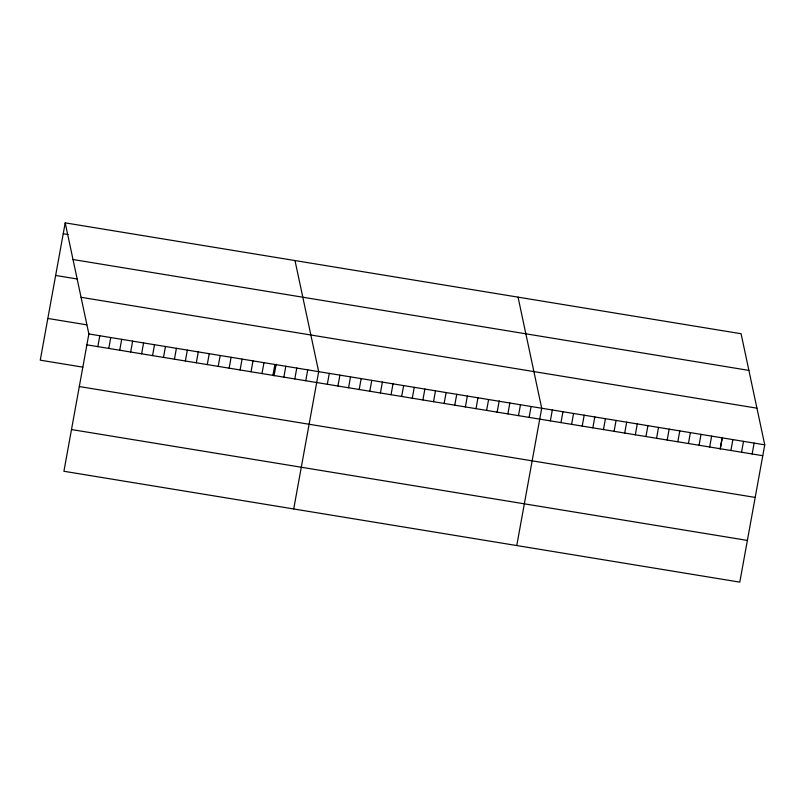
<?xml version="1.0" encoding="UTF-8"?>
<svg xmlns="http://www.w3.org/2000/svg" width="805" height="805" viewBox="0 0 805 805"><rect width="100%" height="100%" fill="white"/><g stroke="black" fill="none" stroke-linecap="round" stroke-linejoin="round"><path stroke-width="1.21" d="M65.205 222.864L88.862 333.954L63.917 471.267L739.795 582.136L764.75 444.833L741.083 333.733L65.205 222.864L40.25 360.167L82.804 367.15M97.838 346.623L99.81 335.755M108.776 348.424L110.748 337.547M119.724 350.215L121.696 339.348M130.662 352.006L132.634 341.139M141.61 353.808L143.582 342.93M152.548 355.599L154.52 344.731M163.495 357.4L165.468 346.522M174.433 359.191L176.406 348.313M185.381 360.982L187.354 350.115M196.319 362.783L198.292 351.906M207.267 364.574L209.24 353.707M218.205 366.376L220.178 355.498M229.143 368.167L231.126 357.289M240.091 369.958L242.064 359.09M251.029 371.759L253.012 360.882M261.977 373.55L263.949 362.683M272.915 375.351L274.897 364.474M274.052 375.844L276.155 364.252M283.863 377.143L285.835 366.265M294.801 378.934L296.783 368.066M305.749 380.735L307.721 369.857M293.714 508.961L318.669 371.658L295.002 260.558M327.313 384.267L329.285 373.399M337.929 386.008L339.911 375.14M348.555 387.758L350.527 376.881M359.171 389.499L361.153 378.622M369.797 391.24L371.769 380.363M380.413 392.981L382.395 382.113M391.039 394.722L393.011 383.854M401.655 396.463L403.637 385.595M412.281 398.213L414.253 387.336M422.897 399.954L424.879 389.077M433.523 401.695L435.495 390.817M444.139 403.436L446.121 392.568M454.765 405.177L456.737 394.309M465.381 406.917L467.363 396.05M476.007 408.658L477.979 397.791M486.633 410.409L488.605 399.532M497.098 412.432L499.201 400.84M507.875 413.891L509.847 403.013M518.49 415.632L520.463 404.764M529.116 417.372L531.089 406.505M516.76 545.548L541.705 408.246L518.048 297.146M550.358 420.864L552.331 409.987M560.974 422.605L562.947 411.727M571.6 424.346L573.573 413.468M582.216 426.087L584.188 415.209M592.842 427.827L594.815 416.96M603.458 429.568L605.43 418.701M614.084 431.309L616.056 420.441M624.7 433.06L626.672 422.182M635.326 434.801L637.298 423.923M645.942 436.541L647.914 425.664M656.568 438.282L658.54 427.415M667.184 440.023L669.156 429.156M677.81 441.764L679.782 430.896M688.426 443.515L690.398 432.637M699.052 445.256L701.024 434.378M709.668 446.996L711.64 436.119M720.133 449.019L722.246 437.437M720.294 448.737L722.266 437.86M730.91 450.478L732.882 439.611M741.536 452.219L743.508 441.351M752.152 453.96L754.124 443.092M63.223 233.732L68.093 234.527M73.014 259.522L748.892 370.401M55.646 275.461L77.532 279.043M81.053 297.297L756.942 408.175M47.837 318.448L86.739 324.828M88.862 333.954L764.75 444.833M86.89 344.832L762.778 455.711M79.313 386.551L755.191 497.43M71.494 429.538L747.382 540.417"/></g></svg>
